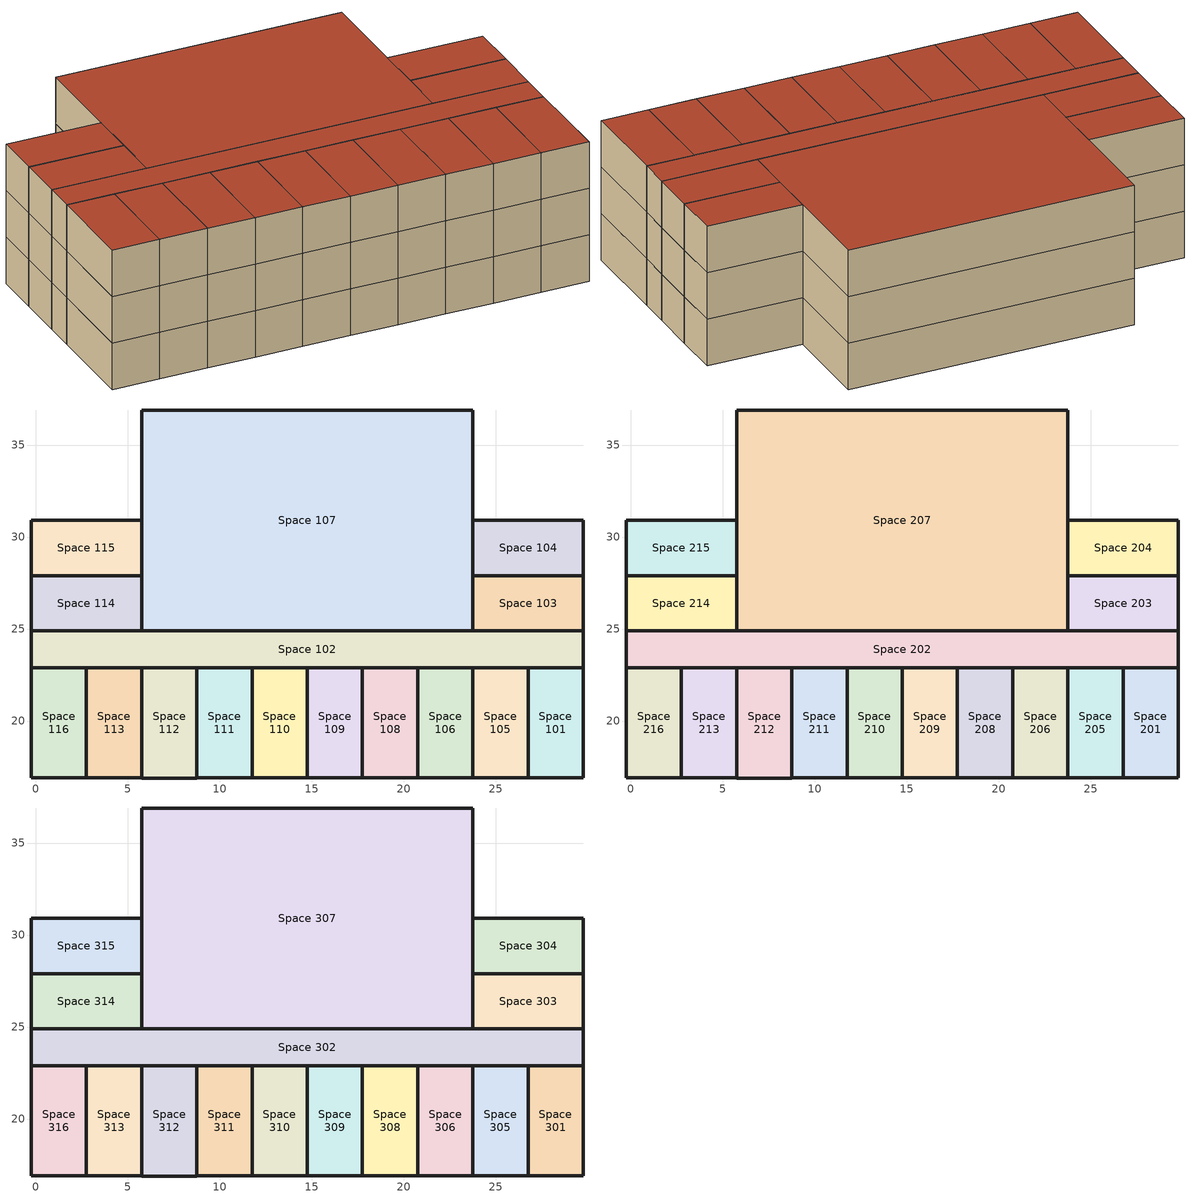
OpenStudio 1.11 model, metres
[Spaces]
Space 101
 floor ground: 26.77,22.91 29.77,22.91 29.77,16.91 26.77,16.91 z0
 wall outside: 26.77,16.91 29.77,16.91 29.77,22.91 26.77,22.91 26.77,16.91 z0:3
 roof outside: 29.77,22.91 26.77,22.91 26.77,16.91 29.77,16.91 z3
Space 102
 floor ground: -0.23,24.91 29.77,24.91 29.77,22.91 -0.23,22.91 z0
 wall outside: 29.77,22.91 29.77,24.91 23.77,24.91 5.77,24.91 -0.23,24.91 -0.23,22.91 2.77,22.91 5.77,22.91 8.77,22.91 11.77,22.91 14.77,22.91 17.77,22.91 20.77,22.91 23.77,22.91 26.77,22.91 29.77,22.91 z0:3
 roof outside: 29.77,24.91 -0.23,24.91 -0.23,22.91 29.77,22.91 z3
Space 103
 floor ground: 23.77,27.91 29.77,27.91 29.77,24.91 23.77,24.91 z0
 wall outside: 23.77,24.91 29.77,24.91 29.77,27.91 23.77,27.91 23.77,24.91 z0:3
 roof outside: 29.77,27.91 23.77,27.91 23.77,24.91 29.77,24.91 z3
Space 104
 floor ground: 23.77,30.91 29.77,30.91 29.77,27.91 23.77,27.91 z0
 wall outside: 23.77,27.91 29.77,27.91 29.77,30.91 23.77,30.91 23.77,27.91 z0:3
 roof outside: 29.77,30.91 23.77,30.91 23.77,27.91 29.77,27.91 z3
Space 105
 floor ground: 23.77,22.91 26.77,22.91 26.77,16.91 23.77,16.91 z0
 wall outside: 26.77,22.91 23.77,22.91 23.77,16.91 26.77,16.91 26.77,22.91 z0:3
 roof outside: 26.77,22.91 23.77,22.91 23.77,16.91 26.77,16.91 z3
Space 106
 floor ground: 20.77,22.91 23.77,22.91 23.77,16.91 20.77,16.91 z0
 wall outside: 23.77,22.91 20.77,22.91 20.77,16.91 23.77,16.91 23.77,22.91 z0:3
 roof outside: 23.77,22.91 20.77,22.91 20.77,16.91 23.77,16.91 z3
Space 107
 floor ground: 5.77,36.91 23.77,36.91 23.77,24.91 5.77,24.91 z0
 wall outside: 23.77,30.91 23.77,36.91 5.77,36.91 5.77,30.91 5.77,27.91 5.77,24.91 23.77,24.91 23.77,27.91 23.77,30.91 z0:3
 roof outside: 23.77,36.91 5.77,36.91 5.77,24.91 23.77,24.91 z3
Space 108
 floor ground: 17.77,22.91 20.77,22.91 20.77,16.91 17.77,16.91 z0
 wall outside: 20.77,22.91 17.77,22.91 17.77,16.91 20.77,16.91 20.77,22.91 z0:3
 roof outside: 20.77,22.91 17.77,22.91 17.77,16.91 20.77,16.91 z3
Space 109
 floor ground: 14.77,22.91 17.77,22.91 17.77,16.91 14.77,16.91 z0
 wall outside: 17.77,22.91 14.77,22.91 14.77,16.91 17.77,16.91 17.77,22.91 z0:3
 roof outside: 17.77,22.91 14.77,22.91 14.77,16.91 17.77,16.91 z3
Space 110
 floor ground: 11.77,22.91 14.77,22.91 14.77,16.91 11.77,16.91 z0
 wall outside: 14.77,22.91 11.77,22.91 11.77,16.91 14.77,16.91 14.77,22.91 z0:3
 roof outside: 14.77,22.91 11.77,22.91 11.77,16.91 14.77,16.91 z3
Space 111
 floor ground: 8.77,22.91 11.77,22.91 11.77,16.91 8.77,16.91 z0
 wall outside: 11.77,22.91 8.77,22.91 8.77,16.91 11.77,16.91 11.77,22.91 z0:3
 roof outside: 11.77,22.91 8.77,22.91 8.77,16.91 11.77,16.91 z3
Space 112
 floor ground: 5.77,22.91 8.77,22.91 8.77,16.91 5.77,16.91 z0
 wall outside: 8.77,22.91 5.77,22.91 5.77,16.91 8.77,16.91 8.77,22.91 z0:3
 roof outside: 8.77,22.91 5.77,22.91 5.77,16.91 8.77,16.91 z3
Space 113
 floor ground: 2.77,22.91 5.77,22.91 5.77,16.91 2.77,16.91 z0
 wall outside: 5.77,22.91 2.77,22.91 2.77,16.91 5.77,16.91 5.77,22.91 z0:3
 roof outside: 5.77,22.91 2.77,22.91 2.77,16.91 5.77,16.91 z3
Space 114
 floor ground: -0.23,27.91 5.77,27.91 5.77,24.91 -0.23,24.91 z0
 wall outside: 5.77,27.91 -0.23,27.91 -0.23,24.91 5.77,24.91 5.77,27.91 z0:3
 roof outside: 5.77,27.91 -0.23,27.91 -0.23,24.91 5.77,24.91 z3
Space 115
 floor ground: -0.23,30.91 5.77,30.91 5.77,27.91 -0.23,27.91 z0
 wall outside: 5.77,30.91 -0.23,30.91 -0.23,27.91 5.77,27.91 5.77,30.91 z0:3
 roof outside: 5.77,30.91 -0.23,30.91 -0.23,27.91 5.77,27.91 z3
Space 116
 floor ground: -0.23,22.91 2.77,22.91 2.77,16.91 -0.23,16.91 z0
 wall outside: 2.77,22.91 -0.23,22.91 -0.23,16.91 2.77,16.91 2.77,22.91 z0:3
 roof outside: 2.77,22.91 -0.23,22.91 -0.23,16.91 2.77,16.91 z3
Space 201
 floor ground: 26.77,22.91 29.77,22.91 29.77,16.91 26.77,16.91 z3
 wall outside: 26.77,16.91 29.77,16.91 29.77,22.91 26.77,22.91 26.77,16.91 z3:6
 roof outside: 29.77,22.91 26.77,22.91 26.77,16.91 29.77,16.91 z6
Space 202
 floor ground: -0.23,24.91 29.77,24.91 29.77,22.91 -0.23,22.91 z3
 wall outside: 29.77,22.91 29.77,24.91 23.77,24.91 5.77,24.91 -0.23,24.91 -0.23,22.91 2.77,22.91 5.77,22.91 8.77,22.91 11.77,22.91 14.77,22.91 17.77,22.91 20.77,22.91 23.77,22.91 26.77,22.91 29.77,22.91 z3:6
 roof outside: 29.77,24.91 -0.23,24.91 -0.23,22.91 29.77,22.91 z6
Space 203
 floor ground: 23.77,27.91 29.77,27.91 29.77,24.91 23.77,24.91 z3
 wall outside: 23.77,24.91 29.77,24.91 29.77,27.91 23.77,27.91 23.77,24.91 z3:6
 roof outside: 29.77,27.91 23.77,27.91 23.77,24.91 29.77,24.91 z6
Space 204
 floor ground: 23.77,30.91 29.77,30.91 29.77,27.91 23.77,27.91 z3
 wall outside: 23.77,27.91 29.77,27.91 29.77,30.91 23.77,30.91 23.77,27.91 z3:6
 roof outside: 29.77,30.91 23.77,30.91 23.77,27.91 29.77,27.91 z6
Space 205
 floor ground: 23.77,22.91 26.77,22.91 26.77,16.91 23.77,16.91 z3
 wall outside: 26.77,22.91 23.77,22.91 23.77,16.91 26.77,16.91 26.77,22.91 z3:6
 roof outside: 26.77,22.91 23.77,22.91 23.77,16.91 26.77,16.91 z6
Space 206
 floor ground: 20.77,22.91 23.77,22.91 23.77,16.91 20.77,16.91 z3
 wall outside: 23.77,22.91 20.77,22.91 20.77,16.91 23.77,16.91 23.77,22.91 z3:6
 roof outside: 23.77,22.91 20.77,22.91 20.77,16.91 23.77,16.91 z6
Space 207
 floor ground: 5.77,36.91 23.77,36.91 23.77,24.91 5.77,24.91 z3
 wall outside: 23.77,30.91 23.77,36.91 5.77,36.91 5.77,30.91 5.77,27.91 5.77,24.91 23.77,24.91 23.77,27.91 23.77,30.91 z3:6
 roof outside: 23.77,36.91 5.77,36.91 5.77,24.91 23.77,24.91 z6
Space 208
 floor ground: 17.77,22.91 20.77,22.91 20.77,16.91 17.77,16.91 z3
 wall outside: 20.77,22.91 17.77,22.91 17.77,16.91 20.77,16.91 20.77,22.91 z3:6
 roof outside: 20.77,22.91 17.77,22.91 17.77,16.91 20.77,16.91 z6
Space 209
 floor ground: 14.77,22.91 17.77,22.91 17.77,16.91 14.77,16.91 z3
 wall outside: 17.77,22.91 14.77,22.91 14.77,16.91 17.77,16.91 17.77,22.91 z3:6
 roof outside: 17.77,22.91 14.77,22.91 14.77,16.91 17.77,16.91 z6
Space 210
 floor ground: 11.77,22.91 14.77,22.91 14.77,16.91 11.77,16.91 z3
 wall outside: 14.77,22.91 11.77,22.91 11.77,16.91 14.77,16.91 14.77,22.91 z3:6
 roof outside: 14.77,22.91 11.77,22.91 11.77,16.91 14.77,16.91 z6
Space 211
 floor ground: 8.77,22.91 11.77,22.91 11.77,16.91 8.77,16.91 z3
 wall outside: 11.77,22.91 8.77,22.91 8.77,16.91 11.77,16.91 11.77,22.91 z3:6
 roof outside: 11.77,22.91 8.77,22.91 8.77,16.91 11.77,16.91 z6
Space 212
 floor ground: 5.77,22.91 8.77,22.91 8.77,16.91 5.77,16.91 z3
 wall outside: 8.77,22.91 5.77,22.91 5.77,16.91 8.77,16.91 8.77,22.91 z3:6
 roof outside: 8.77,22.91 5.77,22.91 5.77,16.91 8.77,16.91 z6
Space 213
 floor ground: 2.77,22.91 5.77,22.91 5.77,16.91 2.77,16.91 z3
 wall outside: 5.77,22.91 2.77,22.91 2.77,16.91 5.77,16.91 5.77,22.91 z3:6
 roof outside: 5.77,22.91 2.77,22.91 2.77,16.91 5.77,16.91 z6
Space 214
 floor ground: -0.23,27.91 5.77,27.91 5.77,24.91 -0.23,24.91 z3
 wall outside: 5.77,27.91 -0.23,27.91 -0.23,24.91 5.77,24.91 5.77,27.91 z3:6
 roof outside: 5.77,27.91 -0.23,27.91 -0.23,24.91 5.77,24.91 z6
Space 215
 floor ground: -0.23,30.91 5.77,30.91 5.77,27.91 -0.23,27.91 z3
 wall outside: 5.77,30.91 -0.23,30.91 -0.23,27.91 5.77,27.91 5.77,30.91 z3:6
 roof outside: 5.77,30.91 -0.23,30.91 -0.23,27.91 5.77,27.91 z6
Space 216
 floor ground: -0.23,22.91 2.77,22.91 2.77,16.91 -0.23,16.91 z3
 wall outside: 2.77,22.91 -0.23,22.91 -0.23,16.91 2.77,16.91 2.77,22.91 z3:6
 roof outside: 2.77,22.91 -0.23,22.91 -0.23,16.91 2.77,16.91 z6
Space 301
 floor ground: 26.77,22.91 29.77,22.91 29.77,16.91 26.77,16.91 z6
 wall outside: 26.77,16.91 29.77,16.91 29.77,22.91 26.77,22.91 26.77,16.91 z6:9
 roof outside: 29.77,22.91 26.77,22.91 26.77,16.91 29.77,16.91 z9
Space 302
 floor ground: -0.23,24.91 29.77,24.91 29.77,22.91 -0.23,22.91 z6
 wall outside: 29.77,22.91 29.77,24.91 23.77,24.91 5.77,24.91 -0.23,24.91 -0.23,22.91 2.77,22.91 5.77,22.91 8.77,22.91 11.77,22.91 14.77,22.91 17.77,22.91 20.77,22.91 23.77,22.91 26.77,22.91 29.77,22.91 z6:9
 roof outside: 29.77,24.91 -0.23,24.91 -0.23,22.91 29.77,22.91 z9
Space 303
 floor ground: 23.77,27.91 29.77,27.91 29.77,24.91 23.77,24.91 z6
 wall outside: 23.77,24.91 29.77,24.91 29.77,27.91 23.77,27.91 23.77,24.91 z6:9
 roof outside: 29.77,27.91 23.77,27.91 23.77,24.91 29.77,24.91 z9
Space 304
 floor ground: 23.77,30.91 29.77,30.91 29.77,27.91 23.77,27.91 z6
 wall outside: 23.77,27.91 29.77,27.91 29.77,30.91 23.77,30.91 23.77,27.91 z6:9
 roof outside: 29.77,30.91 23.77,30.91 23.77,27.91 29.77,27.91 z9
Space 305
 floor ground: 23.77,22.91 26.77,22.91 26.77,16.91 23.77,16.91 z6
 wall outside: 26.77,22.91 23.77,22.91 23.77,16.91 26.77,16.91 26.77,22.91 z6:9
 roof outside: 26.77,22.91 23.77,22.91 23.77,16.91 26.77,16.91 z9
Space 306
 floor ground: 20.77,22.91 23.77,22.91 23.77,16.91 20.77,16.91 z6
 wall outside: 23.77,22.91 20.77,22.91 20.77,16.91 23.77,16.91 23.77,22.91 z6:9
 roof outside: 23.77,22.91 20.77,22.91 20.77,16.91 23.77,16.91 z9
Space 307
 floor ground: 5.77,36.91 23.77,36.91 23.77,24.91 5.77,24.91 z6
 wall outside: 23.77,30.91 23.77,36.91 5.77,36.91 5.77,30.91 5.77,27.91 5.77,24.91 23.77,24.91 23.77,27.91 23.77,30.91 z6:9
 roof outside: 23.77,36.91 5.77,36.91 5.77,24.91 23.77,24.91 z9
Space 308
 floor ground: 17.77,22.91 20.77,22.91 20.77,16.91 17.77,16.91 z6
 wall outside: 20.77,22.91 17.77,22.91 17.77,16.91 20.77,16.91 20.77,22.91 z6:9
 roof outside: 20.77,22.91 17.77,22.91 17.77,16.91 20.77,16.91 z9
Space 309
 floor ground: 14.77,22.91 17.77,22.91 17.77,16.91 14.77,16.91 z6
 wall outside: 17.77,22.91 14.77,22.91 14.77,16.91 17.77,16.91 17.77,22.91 z6:9
 roof outside: 17.77,22.91 14.77,22.91 14.77,16.91 17.77,16.91 z9
Space 310
 floor ground: 11.77,22.91 14.77,22.91 14.77,16.91 11.77,16.91 z6
 wall outside: 14.77,22.91 11.77,22.91 11.77,16.91 14.77,16.91 14.77,22.91 z6:9
 roof outside: 14.77,22.91 11.77,22.91 11.77,16.91 14.77,16.91 z9
Space 311
 floor ground: 8.77,22.91 11.77,22.91 11.77,16.91 8.77,16.91 z6
 wall outside: 11.77,22.91 8.77,22.91 8.77,16.91 11.77,16.91 11.77,22.91 z6:9
 roof outside: 11.77,22.91 8.77,22.91 8.77,16.91 11.77,16.91 z9
Space 312
 floor ground: 5.77,22.91 8.77,22.91 8.77,16.91 5.77,16.91 z6
 wall outside: 8.77,22.91 5.77,22.91 5.77,16.91 8.77,16.91 8.77,22.91 z6:9
 roof outside: 8.77,22.91 5.77,22.91 5.77,16.91 8.77,16.91 z9
Space 313
 floor ground: 2.77,22.91 5.77,22.91 5.77,16.91 2.77,16.91 z6
 wall outside: 5.77,22.91 2.77,22.91 2.77,16.91 5.77,16.91 5.77,22.91 z6:9
 roof outside: 5.77,22.91 2.77,22.91 2.77,16.91 5.77,16.91 z9
Space 314
 floor ground: -0.23,27.91 5.77,27.91 5.77,24.91 -0.23,24.91 z6
 wall outside: 5.77,27.91 -0.23,27.91 -0.23,24.91 5.77,24.91 5.77,27.91 z6:9
 roof outside: 5.77,27.91 -0.23,27.91 -0.23,24.91 5.77,24.91 z9
Space 315
 floor ground: -0.23,30.91 5.77,30.91 5.77,27.91 -0.23,27.91 z6
 wall outside: 5.77,30.91 -0.23,30.91 -0.23,27.91 5.77,27.91 5.77,30.91 z6:9
 roof outside: 5.77,30.91 -0.23,30.91 -0.23,27.91 5.77,27.91 z9
Space 316
 floor ground: -0.23,22.91 2.77,22.91 2.77,16.91 -0.23,16.91 z6
 wall outside: 2.77,22.91 -0.23,22.91 -0.23,16.91 2.77,16.91 2.77,22.91 z6:9
 roof outside: 2.77,22.91 -0.23,22.91 -0.23,16.91 2.77,16.91 z9
[Building]
Building 1: Space Type=189.1-2009 - Office - OpenOffice - CZ4-8; Default Construction Set=189.1-2009 - CZ5 - Office
[Site]
Site 1
[ClimateZones]
Climate Zone Institution Name 1=ASHRAE; Climate Zone Document Name 1=ANSI/ASHRAE Standard 169; Climate Zone Document Year 1=2006; Climate Zone Institution Name 2=CEC; Climate Zone Document Name 2=California Climate Zone Descriptions; Climate Zone Document Year 2=1995
[DefaultConstructionSet]
189.1-2009 - CZ5 - Office: Default Exterior Surface Constructions=Default Surface Constructions 13; Default Interior Surface Constructions=Default Surface Constructions 14; Default Ground Contact Surface Constructions=Default Surface Constructions 15; Default Exterior SubSurface Constructions=Default Sub Surface Constructions 9; Default Interior SubSurface Constructions=Default Sub Surface Constructions 10; Interior Partition Construction=Interior Partition
[DefaultSurfaceConstructions]
Name | Floor Construction | Wall Construction | Roof Ceiling Construction
Default Surface Constructions 13 | ExtSlabCarpet 4in ClimateZone 1-8 | ASHRAE 189.1-2009 ExtWall Mass ClimateZone 5 | ASHRAE 189.1-2009 ExtRoof IEAD ClimateZone 2-5
Default Surface Constructions 14 | Interior Floor | Interior Wall | Interior Ceiling
Default Surface Constructions 15 | ExtSlabCarpet 4in ClimateZone 1-8 | ExtSlabCarpet 4in ClimateZone 1-8 | ExtSlabCarpet 4in ClimateZone 1-8
[Construction]
ExtSlabCarpet 4in ClimateZone 1-8: MAT-CC05 4 HW CONCRETE, CP02 CARPET PAD
Interior Floor: F16 Acoustic tile, F05 Ceiling air space resistance, M11 100mm lightweight concrete
Interior Wall: G01a 19mm gypsum board, F04 Wall air space resistance, G01a 19mm gypsum board
Interior Ceiling: M11 100mm lightweight concrete, F05 Ceiling air space resistance, F16 Acoustic tile
Exterior Door: F08 Metal surface, I01 25mm insulation board
Interior Window: Clear 3mm
Interior Door; Interior Partition: G05 25mm wood
ASHRAE 189.1-2009 ExtRoof IEAD ClimateZone 2-5: Roof Membrane, Roof Insulation [21], Metal Decking
ASHRAE 189.1-2009 ExtWindow ClimateZone 4-5: Theoretical Glass [207]
ASHRAE 189.1-2009 ExtWall Mass ClimateZone 5: 1IN Stucco, 8IN Concrete HW, Wall Insulation [40], 1/2IN Gypsum
[Material] Thermal Absorptance=0.9
Name | Roughness | Thickness {m} | Conductivity {W/m-K} | Density {kg/m3} | Specific Heat {J/kg-K} | Solar Absorptance | Visible Absorptance
MAT-CC05 4 HW CONCRETE | Rough | 0.1016 | 1.311 | 2240 | 836.8 | 0.85 | 0.85
1IN Stucco | Smooth | 0.0253 | 0.6918 | 1858 | 837 | 0.92 | 0.92
8IN Concrete HW | MediumRough | 0.2033 | 1.7296 | 2243 | 837 | 0.65 | 0.65
1/2IN Gypsum | Smooth | 0.0127 | 0.16 | 784.9 | 830 | 0.4 | 0.4
Roof Membrane | VeryRough | 0.0095 | 0.16 | 1121.29 | 1460 | 0.7 | 0.7
Metal Decking | MediumSmooth | 0.0015 | 45.006 | 7680 | 418.4 | 0.6 | 0.6
F16 Acoustic tile | MediumSmooth | 0.0191 | 0.06 | 368 | 590 | 0.3 | 0.3
M11 100mm lightweight concrete | MediumRough | 0.1016 | 0.53 | 1280 | 840 | 0.5 | 0.5
G01a 19mm gypsum board | MediumSmooth | 0.019 | 0.16 | 800 | 1090 | 0.4 | 0.4
F08 Metal surface | Smooth | 0.0008 | 45.28 | 7824 | 500 | 0.7 | 0.7
I01 25mm insulation board | MediumRough | 0.0254 | 0.03 | 43 | 1210 | 0.6 | 0.6
G05 25mm wood | MediumSmooth | 0.0254 | 0.15 | 608 | 1630 | 0.5 | 0.5
Roof Insulation [21] | MediumRough | 0.2105 | 0.049 | 265 | 836.8 | 0.7 | 0.7
Wall Insulation [40] | MediumRough | 0.0794 | 0.0432 | 91 | 837 | 0.5 | 0.5
[Material:NoMass]
CP02 CARPET PAD: Roughness=Smooth; Thermal Resistance {m2-K/W}=0.1; Thermal Absorptance=0.9; Solar Absorptance=0.8; Visible Absorptance=0.8
[Material:AirGap]
Name | Thermal Resistance {m2-K/W}
F05 Ceiling air space resistance | 0.18
F04 Wall air space resistance | 0.15
[DefaultSubSurfaceConstructions]
Name | Fixed Window Construction | Operable Window Construction | Door Construction | Tubular Daylight Dome Construction | Tubular Daylight Diffuser Construction
Default Sub Surface Constructions 9 | ASHRAE 189.1-2009 ExtWindow ClimateZone 4-5 | ASHRAE 189.1-2009 ExtWindow ClimateZone 4-5 | Exterior Door | Interior Window | Interior Window
Default Sub Surface Constructions 10 | Interior Window | Interior Window | Interior Door
[WindowMaterial:Glazing] Optical Data Type=SpectralAverage; Thickness {m}=0.003; Back Side Solar Reflectance at Normal Incidence=0; Back Side Visible Reflectance at Normal Incidence=0; Infrared Transmittance at Normal Incidence=0; Dirt Correction Factor for Solar and Visible Transmittance=1; Solar Diffusing=No
Name | Solar Transmittance at Normal Incidence | Front Side Solar Reflectance at Normal Incidence | Visible Transmittance at Normal Incidence | Front Side Visible Reflectance at Normal Incidence | Front Side Infrared Hemispherical Emissivity | Back Side Infrared Hemispherical Emissivity | Conductivity {W/m-K}
Clear 3mm | 0.837 | 0.075 | 0.898 | 0.081 | 0.84 | 0.84 | 0.9
Theoretical Glass [207] | 0.3311 | 0.6189 | 0.44 | 0.51 | 0.9 | 0.9 | 0.0133
[SpaceType]
189.1-2009 - Office - OpenOffice - CZ4-8: Default Schedule Set=189.1-2009 - Office - OpenOffice - CZ4-8 Schedule Set; Design Specification Outdoor Air Object=189.1-2009 - Office - OpenOffice - CZ4-8 Ventilation; Standards Building Type=Office; Standards Space Type=OpenOffice
[DefaultScheduleSet]
189.1-2009 - Office - OpenOffice - CZ4-8 Schedule Set: Number of People Schedule=Office Work Occ; People Activity Level Schedule=Office Activity; Lighting Schedule=Office Bldg Light; Electric Equipment Schedule=Office Bldg Equip; Infiltration Schedule=Office Infil Quarter On
[Lights:Definition]
189.1-2009 - Office - OpenOffice - CZ4-8 Lights Definition: Design Level Calculation Method=Watts/Area; Watts per Space Floor Area {W/m2}=10.6563
[Lights]
189.1-2009 - Office - OpenOffice - CZ4-8 Lights: Lights Definition=189.1-2009 - Office - OpenOffice - CZ4-8 Lights Definition; Space or SpaceType=189.1-2009 - Office - OpenOffice - CZ4-8
[DesignSpecification:OutdoorAir]
189.1-2009 - Office - OpenOffice - CZ4-8 Ventilation: Outdoor Air Method=Sum; Outdoor Air Flow per Person {m3/s-person}=0.00943895
[People:Definition]
189.1-2009 - Office - OpenOffice - CZ4-8 People Definition: Number of People Calculation Method=People/Area; People per Space Floor Area {person/m2}=0.0565105; Fraction Radiant=0.3
[People]
189.1-2009 - Office - OpenOffice - CZ4-8 People: People Definition=189.1-2009 - Office - OpenOffice - CZ4-8 People Definition; Space or SpaceType=189.1-2009 - Office - OpenOffice - CZ4-8
[SpaceInfiltration:DesignFlowRate]
189.1-2009 - Office - OpenOffice - CZ4-8 Infiltration: Space or SpaceType=189.1-2009 - Office - OpenOffice - CZ4-8; Design Flow Rate Calculation Method=Flow/ExteriorArea; Flow per Exterior Surface Area {m3/s-m2}=0.000226568
[ElectricEquipment:Definition]
189.1-2009 - Office - OpenOffice - CZ4-8 Electric Equipment Definition: Design Level Calculation Method=Watts/Area; Watts per Space Floor Area {W/m2}=7.64238
[ElectricEquipment]
189.1-2009 - Office - OpenOffice - CZ4-8 Electric Equipment: Electric Equipment Definition=189.1-2009 - Office - OpenOffice - CZ4-8 Electric Equipment Definition; Space or SpaceType=189.1-2009 - Office - OpenOffice - CZ4-8
[BuildingStory] Nominal Floor to Floor Height {m}=3
Name | Nominal Z Coordinate {m}
Building Story 1 | 0
Building Story 2 | 3
Building Story 3 | 6
[Space]
Name | Building Story
Space 101; Space 102; Space 103; Space 104; Space 105; Space 106; Space 107; Space 108; Space 109; Space 110; Space 111; Space 112; Space 113; Space 114; Space 115; Space 116 | Building Story 1
Space 201; Space 202; Space 203; Space 204; Space 205; Space 206; Space 207; Space 208; Space 209; Space 210; Space 211; Space 212; Space 213; Space 214; Space 215; Space 216 | Building Story 2
Space 301; Space 302; Space 303; Space 304; Space 305; Space 306; Space 307; Space 308; Space 309; Space 310; Space 311; Space 312; Space 313; Space 314; Space 315; Space 316 | Building Story 3
[Schedule:Ruleset]
Name | Default Day Schedule | Summer Design Day Schedule | Winter Design Day Schedule
Office Bldg Light | Office Bldg Light Default Schedule | Office Bldg Light Summer Design Day | Office Bldg Light Winter Design Day
Office Activity | Office Activity Default Schedule | Office Activity Summer Design Day | Office Activity Winter Design Day
Office Infil Quarter On | Office Infil Quarter On Default Schedule | Office Infil Quarter On Summer Design Day | Office Infil Quarter On Winter Design Day
Office Bldg Equip | Office Bldg Equip Default Schedule | Office Bldg Equip Summer Design Day | Office Bldg Equip Winter Design Day
Office Work Occ | Office Bldg Occ Default Schedule | Office Bldg Occ Summer Design Day | Office Bldg Occ Winter Design Day
[Schedule:Day]
Office Bldg Light Default Schedule: 5, 0, 0.05, 7, 0, 0.1, 8, 0, 0.3, 17, 0, 0.9, 18, 0, 0.7, 20, 0, 0.5, 22, 0, 0.3, 23, 0, 0.1, 24, 0, 0.05
Office Bldg Light Summer Design Day; Office Infil Quarter On Rule 1 Day Schedule; Office Bldg Equip Summer Design Day: 24, 0, 1
Office Bldg Light Winter Design Day; Office Bldg Equip Winter Design Day; Office Bldg Occ Winter Design Day; Office Bldg Occ Rule 1 Day Schedule: 24, 0, 0
Office Bldg Light Rule 1 Day Schedule: 24, 0, 0.05
Office Bldg Light Rule 2 Day Schedule: 6, 0, 0.05, 8, 0, 0.1, 14, 0, 0.5, 17, 0, 0.15, 24, 0, 0.05
Office Activity Default Schedule; Office Activity Summer Design Day; Office Activity Winter Design Day: 24, 0, 132
Office Infil Quarter On Default Schedule; Office Infil Quarter On Summer Design Day: 6, 0, 1, 22, 0, 0.25, 24, 0, 1
Office Infil Quarter On Winter Design Day; Office Infil Quarter On Rule 2 Day Schedule: 6, 0, 1, 18, 0, 0.25, 24, 0, 1
Office Bldg Equip Default Schedule: 8, 0, 0.4, 12, 0, 0.9, 13, 0, 0.8, 17, 0, 0.9, 18, 0, 0.8, 20, 0, 0.6, 22, 0, 0.5, 24, 0, 0.4
Office Bldg Equip Rule 1 Day Schedule: 24, 0, 0.3
Office Bldg Equip Rule 2 Day Schedule: 6, 0, 0.3, 8, 0, 0.4, 14, 0, 0.5, 17, 0, 0.35, 24, 0, 0.3
Office Bldg Occ Default Schedule: 6, 0, 0, 7, 0, 0.1, 8, 0, 0.2, 12, 0, 0.85, 13, 0, 0.5, 17, 0, 0.85, 18, 0, 0.7, 20, 0, 0.4, 22, 0, 0.1, 24, 0, 0.05
Office Bldg Occ Summer Design Day: 6, 0, 0, 22, 0, 1, 24, 0, 0.05
Office Bldg Occ Rule 2 Day Schedule: 6, 0, 0, 8, 0, 0.1, 14, 0, 0.4, 17, 0, 0.1, 24, 0, 0
[Schedule:Rule] Apply Monday=No; Apply Tuesday=No; Apply Wednesday=No; Apply Thursday=No; Apply Friday=No; Date Specification Type=DateRange; Start Month=1; Start Day=1; End Month=12; End Day=31
Name | Schedule Ruleset | Rule Order | Day Schedule | Apply Sunday | Apply Saturday
Office Bldg Light Rule 1 | Office Bldg Light | 0 | Office Bldg Light Rule 1 Day Schedule | Yes | No
Office Bldg Light Rule 2 | Office Bldg Light | 1 | Office Bldg Light Rule 2 Day Schedule | No | Yes
Office Infil Quarter On Rule 1 | Office Infil Quarter On | 0 | Office Infil Quarter On Rule 1 Day Schedule | Yes | No
Office Infil Quarter On Rule 2 | Office Infil Quarter On | 1 | Office Infil Quarter On Rule 2 Day Schedule | No | Yes
Office Bldg Equip Rule 1 | Office Bldg Equip | 0 | Office Bldg Equip Rule 1 Day Schedule | Yes | No
Office Bldg Equip Rule 2 | Office Bldg Equip | 1 | Office Bldg Equip Rule 2 Day Schedule | No | Yes
Office Work Occ Rule 1 | Office Work Occ | 0 | Office Bldg Occ Rule 1 Day Schedule | Yes | No
Office Work Occ Rule 2 | Office Work Occ | 1 | Office Bldg Occ Rule 2 Day Schedule | No | Yes
